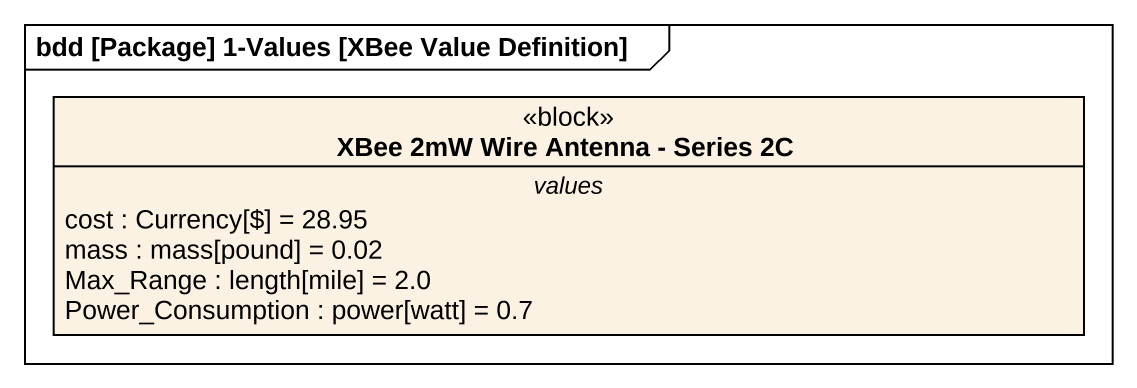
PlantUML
@startuml
mainframe bdd [Package] 1-Values [XBee Value Definition]
hide circle
hide empty members
class "XBee 2mW Wire Antenna - Series 2C" as XBee_2mW_Wire_Antenna <<block>> {
  -- values --
  cost : Currency[$] = 28.95
  mass : mass[pound] = 0.02
  Max_Range : length[mile] = 2.0
  Power_Consumption : power[watt] = 0.7
}
@enduml
